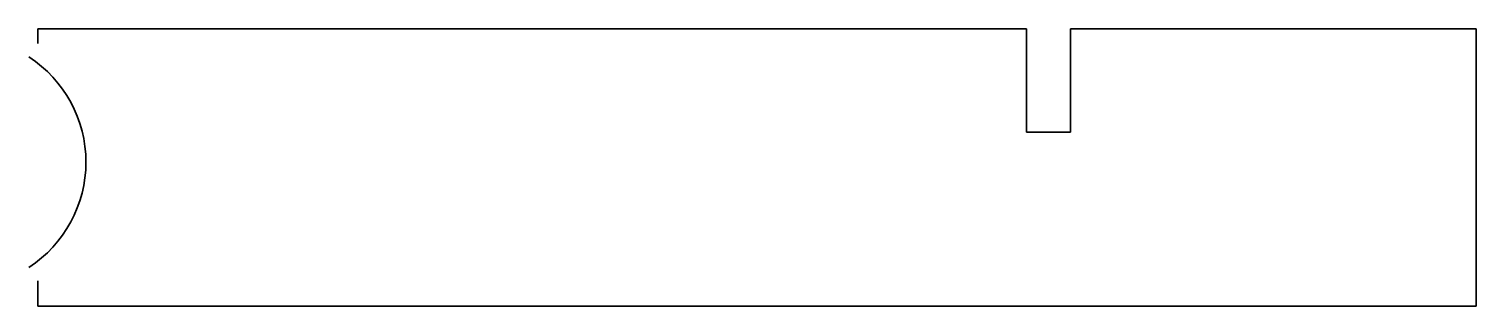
# Model space of a CAD drawing. Extents: x 129 to 290, y 133 to 164.
import ezdxf

# ---------------------------------------------------------------- set-up
doc = ezdxf.new("R2010")
doc.units = 0

msp = doc.modelspace()

# ---------------------------------------------------------------- linework, layer by layer
at = {"color": 7, "lineweight": 35}
for p, q in [((130.000015, 163.941895), (240.000015, 163.941895)), ((244.900009, 163.941895), (290, 163.941895)), ((290, 163.941895), (290, 133.058105)), ((290, 133.058105), (130.000015, 133.058105))]:
    msp.add_line(p, q, dxfattribs=at)
at = {"color": 7, "lineweight": 35, "ltscale": 0.04057}
msp.add_line((130.000015, 162.319092), (130.000015, 163.941895), dxfattribs=at)
at = {"color": 7, "lineweight": 35, "ltscale": 0.287292}
for p, q in [((240.000015, 163.941895), (240.000015, 152.450195)), ((244.900009, 152.450195), (244.900009, 163.941895))]:
    msp.add_line(p, q, dxfattribs=at)
at = {"color": 7, "lineweight": 35, "ltscale": 0.1225}
msp.add_line((240.000015, 152.450195), (244.900009, 152.450195), dxfattribs=at)
at = {"color": 7, "lineweight": 35, "ltscale": 0.070398}
msp.add_line((130.000015, 133.058105), (130.000015, 135.874023), dxfattribs=at)
at = {"color": 7, "lineweight": 35}
msp.add_arc((121.365677, 149.096436), 14, 303.144938, 56.855444, dxfattribs=at)

doc.saveas('drawing.dxf')
